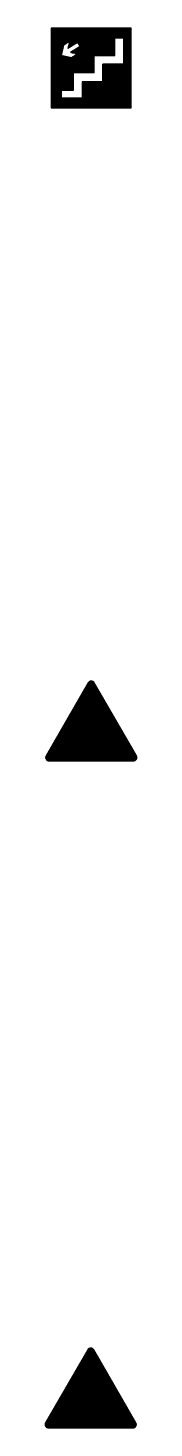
# Model space of a CAD drawing. Header units: millimetres. Extents: x -3 to 2253, y -3 to 1300.
# Drawn here: x -1.9 to 11.9, y 800.9 to 1011 of the extents above; entities that cross this region are included whole.
import ezdxf

# ---------------------------------------------------------------- set-up
doc = ezdxf.new("R2010")
doc.units = ezdxf.units.MM
for name, color, linetype in [('GEEL', 2, 'Continuous'), ('GROEN', 3, 'Continuous'), ('VEILIG', 7, 'Continuous')]:
    doc.layers.add(name, color=color, linetype=linetype)

# ---------------------------------------------------------------- blocks, each defined once
blk = doc.blocks.new('*X517')
at = {"color": 0}
for p, q in [((-1.24, 6.39), (1.1, 6.39)), ((-1.19, 6.48), (1.05, 6.48)), ((-1.14, 6.57), (1, 6.57)), ((-1.09, 6.66), (0.95, 6.66)), ((-1.03, 6.75), (0.89, 6.75)), ((-0.98, 6.84), (0.84, 6.84)), ((-0.93, 6.93), (0.79, 6.93)), ((-0.88, 7.02), (0.74, 7.02)), ((-0.83, 7.11), (0.69, 7.11)), ((-0.77, 7.2), (0.63, 7.2)), ((-0.72, 7.29), (0.58, 7.29)), ((-0.67, 7.38), (0.53, 7.38)), ((-0.62, 7.47), (0.48, 7.47)), ((-0.57, 7.56), (0.43, 7.56)), ((-0.51, 7.65), (0.37, 7.65)), ((-0.44, 7.74), (0.3, 7.74)), ((-0.33, 7.83), (0.19, 7.83)), ((-2.49, 4.23), (-0.98, 4.23)), ((-2.44, 4.32), (-0.93, 4.32)), ((-2.39, 4.41), (-0.88, 4.41)), ((-2.33, 4.5), (-0.83, 4.5)), ((-2.28, 4.59), (-0.78, 4.59)), ((-2.23, 4.68), (-0.72, 4.68)), ((-2.18, 4.77), (-0.67, 4.77)), ((-2.13, 4.86), (-0.62, 4.86)), ((-2.07, 4.95), (-0.57, 4.95)), ((-2.02, 5.04), (-0.52, 5.04)), ((-1.97, 5.13), (-0.46, 5.13)), ((-1.92, 5.22), (-0.41, 5.22)), ((-1.87, 5.31), (-0.36, 5.31)), ((-1.81, 5.4), (-0.31, 5.4)), ((-1.76, 5.49), (-0.26, 5.49)), ((-1.71, 5.58), (-0.2, 5.58)), ((-1.66, 5.67), (-0.15, 5.67)), ((-1.61, 5.76), (-0.1, 5.76)), ((-1.55, 5.85), (1.41, 5.85)), ((-1.5, 5.94), (1.36, 5.94)), ((-1.45, 6.03), (1.31, 6.03)), ((-1.4, 6.12), (1.26, 6.12)), ((-1.35, 6.21), (1.21, 6.21)), ((-1.29, 6.3), (1.15, 6.3)), ((-0.04, 5.76), (1.47, 5.76)), ((0.01, 5.67), (1.52, 5.67)), ((0.06, 5.58), (1.57, 5.58)), ((0.12, 5.49), (1.62, 5.49)), ((0.17, 5.4), (1.67, 5.4)), ((0.22, 5.31), (1.73, 5.31)), ((0.27, 5.22), (1.78, 5.22)), ((0.32, 5.13), (1.83, 5.13)), ((0.38, 5.04), (1.88, 5.04)), ((0.43, 4.95), (1.93, 4.95)), ((0.48, 4.86), (1.99, 4.86)), ((0.53, 4.77), (2.04, 4.77)), ((0.58, 4.68), (2.09, 4.68)), ((0.64, 4.59), (2.14, 4.59)), ((0.69, 4.5), (2.19, 4.5)), ((0.74, 4.41), (2.25, 4.41)), ((0.79, 4.32), (2.3, 4.32)), ((0.84, 4.23), (2.35, 4.23)), ((-3.68, 2.16), (-2.18, 2.16)), ((-3.63, 2.25), (-2.13, 2.25)), ((-3.58, 2.34), (-2.07, 2.34)), ((-3.53, 2.43), (-2.02, 2.43)), ((-3.48, 2.52), (-1.97, 2.52)), ((-3.42, 2.61), (-1.92, 2.61)), ((-3.37, 2.7), (-1.87, 2.7)), ((-3.32, 2.79), (-1.81, 2.79)), ((-3.27, 2.88), (-1.76, 2.88)), ((-3.22, 2.97), (-1.71, 2.97)), ((-3.16, 3.06), (-1.66, 3.06)), ((-3.11, 3.15), (-1.61, 3.15)), ((-3.06, 3.24), (-1.55, 3.24)), ((-3.01, 3.33), (-1.5, 3.33)), ((-2.96, 3.42), (-1.45, 3.42)), ((-2.91, 3.51), (-1.4, 3.51)), ((-2.85, 3.6), (-1.35, 3.6)), ((-2.8, 3.69), (-1.3, 3.69)), ((-2.75, 3.78), (-1.24, 3.78)), ((-2.7, 3.87), (-1.19, 3.87)), ((-2.65, 3.96), (-1.14, 3.96)), ((-2.59, 4.05), (-1.09, 4.05)), ((-2.54, 4.14), (-1.04, 4.14)), ((-1.5, 2.16), (-0.9, 2.16)), ((-1.41, 2.25), (-0.99, 2.25)), ((-1.32, 2.34), (-1.08, 2.34)), ((-1.23, 2.43), (-1.17, 2.43)), ((0.84, 2.16), (1.43, 2.16)), ((0.89, 4.14), (2.4, 4.14)), ((0.93, 2.25), (1.34, 2.25)), ((0.95, 4.05), (2.45, 4.05)), ((1, 3.96), (2.5, 3.96)), ((1.02, 2.34), (1.25, 2.34)), ((1.05, 3.87), (2.56, 3.87)), ((1.1, 3.78), (2.61, 3.78)), ((1.11, 2.43), (1.16, 2.43)), ((1.15, 3.69), (2.66, 3.69)), ((1.21, 3.6), (2.71, 3.6)), ((1.26, 3.51), (2.76, 3.51)), ((1.31, 3.42), (2.82, 3.42)), ((1.36, 3.33), (2.87, 3.33)), ((1.41, 3.24), (2.92, 3.24)), ((1.47, 3.15), (2.97, 3.15)), ((1.52, 3.06), (3.02, 3.06)), ((1.57, 2.97), (3.08, 2.97)), ((1.62, 2.88), (3.13, 2.88)), ((1.67, 2.79), (3.18, 2.79)), ((1.73, 2.7), (3.23, 2.7)), ((1.78, 2.61), (3.28, 2.61)), ((1.83, 2.52), (3.34, 2.52)), ((1.88, 2.43), (3.39, 2.43)), ((1.93, 2.34), (3.44, 2.34)), ((1.99, 2.25), (3.49, 2.25)), ((2.04, 2.16), (3.54, 2.16)), ((-4.93, 0), (-3.43, 0)), ((-4.88, 0.09), (-3.37, 0.09)), ((-4.83, 0.18), (-3.32, 0.18)), ((-4.78, 0.27), (-3.27, 0.27)), ((-4.72, 0.36), (-3.22, 0.36)), ((-4.67, 0.45), (-3.17, 0.45)), ((-4.62, 0.54), (-3.11, 0.54)), ((-4.57, 0.63), (-3.06, 0.63)), ((-4.52, 0.72), (-3.01, 0.72)), ((-4.46, 0.81), (-2.96, 0.81)), ((-4.41, 0.9), (-2.91, 0.9)), ((-4.36, 0.99), (-2.85, 0.99)), ((-4.31, 1.08), (-2.8, 1.08)), ((-4.26, 1.17), (-2.75, 1.17)), ((-4.2, 1.26), (-2.7, 1.26)), ((-4.15, 1.35), (-2.65, 1.35)), ((-4.1, 1.44), (-2.59, 1.44)), ((-4.05, 1.53), (-2.54, 1.53)), ((-4, 1.62), (-2.49, 1.62)), ((-3.94, 1.71), (-2.44, 1.71)), ((-3.89, 1.8), (-2.39, 1.8)), ((-3.84, 1.89), (-2.33, 1.89)), ((-3.79, 1.98), (-2.28, 1.98)), ((-3.74, 2.07), (-2.23, 2.07)), ((-2.46, 1.17), (2.39, 1.17)), ((-2.4, 1.26), (2.33, 1.26)), ((-2.37, 1.08), (2.3, 1.08)), ((-2.31, 1.35), (-0.09, 1.35)), ((-2.28, 0.99), (2.21, 0.99)), ((-2.22, 1.44), (-0.18, 1.44)), ((-2.19, 0.9), (2.12, 0.9)), ((-2.13, 1.53), (-0.27, 1.53)), ((-2.1, 0.81), (2.03, 0.81)), ((-2.04, 1.62), (-0.36, 1.62)), ((-2.01, 0.72), (1.94, 0.72)), ((-1.95, 1.71), (-0.45, 1.71)), ((-1.92, 0.63), (1.85, 0.63)), ((-1.86, 1.8), (-0.54, 1.8)), ((-1.83, 0.54), (1.76, 0.54)), ((-1.77, 1.89), (-0.63, 1.89)), ((-1.74, 0.45), (1.67, 0.45)), ((-1.68, 1.98), (-0.72, 1.98)), ((-1.65, 0.36), (1.58, 0.36)), ((-1.59, 2.07), (-0.81, 2.07)), ((-1.56, 0.27), (1.49, 0.27)), ((-1.47, 0.18), (1.4, 0.18)), ((-1.38, 0.09), (1.31, 0.09)), ((-1.32, 0), (1.26, 0)), ((0.03, 1.35), (2.24, 1.35)), ((0.12, 1.44), (2.15, 1.44)), ((0.21, 1.53), (2.06, 1.53)), ((0.3, 1.62), (1.97, 1.62)), ((0.39, 1.71), (1.88, 1.71)), ((0.48, 1.8), (1.79, 1.8)), ((0.57, 1.89), (1.7, 1.89)), ((0.66, 1.98), (1.61, 1.98)), ((0.75, 2.07), (1.52, 2.07)), ((2.09, 2.07), (3.6, 2.07)), ((2.14, 1.98), (3.65, 1.98)), ((2.19, 1.89), (3.7, 1.89)), ((2.25, 1.8), (3.75, 1.8)), ((2.3, 1.71), (3.8, 1.71)), ((2.35, 1.62), (3.86, 1.62)), ((2.4, 1.53), (3.91, 1.53)), ((2.45, 1.44), (3.96, 1.44)), ((2.51, 1.35), (4.01, 1.35)), ((2.56, 1.26), (4.06, 1.26)), ((2.61, 1.17), (4.12, 1.17)), ((2.66, 1.08), (4.17, 1.08)), ((2.71, 0.99), (4.22, 0.99)), ((2.77, 0.9), (4.27, 0.9)), ((2.82, 0.81), (4.32, 0.81)), ((2.87, 0.72), (4.38, 0.72)), ((2.92, 0.63), (4.43, 0.63)), ((2.97, 0.54), (4.48, 0.54)), ((3.03, 0.45), (4.53, 0.45)), ((3.08, 0.36), (4.58, 0.36)), ((3.13, 0.27), (4.64, 0.27)), ((3.18, 0.18), (4.69, 0.18)), ((3.23, 0.09), (4.74, 0.09)), ((3.29, 0), (4.79, 0)), ((-6.13, -2.07), (-4.62, -2.07)), ((-6.07, -1.98), (-4.57, -1.98)), ((-6.02, -1.89), (-4.52, -1.89)), ((-5.97, -1.8), (-4.46, -1.8)), ((-5.92, -1.71), (-4.41, -1.71)), ((-5.87, -1.62), (-4.36, -1.62)), ((-5.82, -1.53), (-4.31, -1.53)), ((-5.76, -1.44), (-4.26, -1.44)), ((-5.71, -1.35), (-4.2, -1.35)), ((-5.66, -1.26), (-4.15, -1.26)), ((-5.61, -1.17), (-4.1, -1.17)), ((-5.56, -1.08), (-4.05, -1.08)), ((-5.5, -0.99), (-4, -0.99)), ((-5.45, -0.9), (-3.95, -0.9)), ((-5.4, -0.81), (-3.89, -0.81)), ((-5.35, -0.72), (-3.84, -0.72)), ((-5.3, -0.63), (-3.79, -0.63)), ((-5.24, -0.54), (-3.74, -0.54)), ((-5.19, -0.45), (-3.69, -0.45)), ((-5.14, -0.36), (-3.63, -0.36)), ((-5.09, -0.27), (-3.58, -0.27)), ((-5.04, -0.18), (-3.53, -0.18)), ((-4.98, -0.09), (-3.48, -0.09)), ((-2.45, -1.17), (2.39, -1.17)), ((-2.4, -1.08), (2.34, -1.08)), ((-2.36, -1.26), (-0.04, -1.26)), ((-2.31, -0.99), (2.25, -0.99)), ((-2.27, -1.35), (-0.13, -1.35)), ((-2.22, -0.9), (2.16, -0.9)), ((-2.18, -1.44), (-0.22, -1.44)), ((-2.13, -0.81), (2.07, -0.81)), ((-2.09, -1.53), (-0.31, -1.53)), ((-2.04, -0.72), (1.98, -0.72)), ((-2, -1.62), (-0.4, -1.62)), ((-1.95, -0.63), (1.89, -0.63)), ((-1.91, -1.71), (-0.49, -1.71)), ((-1.86, -0.54), (1.8, -0.54)), ((-1.82, -1.8), (-0.58, -1.8)), ((-1.77, -0.45), (1.71, -0.45)), ((-1.73, -1.89), (-0.67, -1.89)), ((-1.68, -0.36), (1.62, -0.36)), ((-1.64, -1.98), (-0.76, -1.98)), ((-1.59, -0.27), (1.53, -0.27)), ((-1.55, -2.07), (-0.85, -2.07)), ((-1.5, -0.18), (1.44, -0.18)), ((-1.41, -0.09), (1.35, -0.09)), ((-0.03, -1.26), (2.3, -1.26)), ((0.06, -1.35), (2.21, -1.35)), ((0.15, -1.44), (2.12, -1.44)), ((0.24, -1.53), (2.03, -1.53)), ((0.33, -1.62), (1.94, -1.62)), ((0.42, -1.71), (1.85, -1.71)), ((0.51, -1.8), (1.76, -1.8)), ((0.6, -1.89), (1.67, -1.89)), ((0.69, -1.98), (1.58, -1.98)), ((0.78, -2.07), (1.49, -2.07)), ((3.34, -0.09), (4.84, -0.09)), ((3.39, -0.18), (4.9, -0.18)), ((3.44, -0.27), (4.95, -0.27)), ((3.49, -0.36), (5, -0.36)), ((3.54, -0.45), (5.05, -0.45)), ((3.6, -0.54), (5.1, -0.54)), ((3.65, -0.63), (5.15, -0.63)), ((3.7, -0.72), (5.21, -0.72)), ((3.75, -0.81), (5.26, -0.81)), ((3.8, -0.9), (5.31, -0.9)), ((3.86, -0.99), (5.36, -0.99)), ((3.91, -1.08), (5.41, -1.08)), ((3.96, -1.17), (5.47, -1.17)), ((4.01, -1.26), (5.52, -1.26)), ((4.06, -1.35), (5.57, -1.35)), ((4.12, -1.44), (5.62, -1.44)), ((4.17, -1.53), (5.67, -1.53)), ((4.22, -1.62), (5.73, -1.62)), ((4.27, -1.71), (5.78, -1.71)), ((4.32, -1.8), (5.83, -1.8)), ((4.38, -1.89), (5.88, -1.89)), ((4.43, -1.98), (5.93, -1.98)), ((4.48, -2.07), (5.99, -2.07)), ((-6.92, -3.6), (6.78, -3.6)), ((-6.91, -3.51), (6.77, -3.51)), ((-6.91, -3.69), (6.77, -3.69)), ((-6.89, -3.42), (6.75, -3.42)), ((-6.88, -3.78), (6.74, -3.78)), ((-6.85, -3.33), (6.71, -3.33)), ((-6.83, -3.87), (6.69, -3.87)), ((-6.8, -3.24), (6.66, -3.24)), ((-6.75, -3.15), (6.61, -3.15)), ((-6.75, -3.96), (6.61, -3.96)), ((-6.7, -3.06), (6.56, -3.06)), ((-6.65, -2.97), (6.51, -2.97)), ((-6.62, -4.05), (6.48, -4.05)), ((-6.59, -2.88), (6.45, -2.88)), ((-6.54, -2.79), (-5.04, -2.79)), ((-6.49, -2.7), (-4.98, -2.7)), ((-6.44, -2.61), (-4.93, -2.61)), ((-6.39, -2.52), (-4.88, -2.52)), ((-6.33, -2.43), (-4.83, -2.43)), ((-6.28, -2.34), (-4.78, -2.34)), ((-6.23, -2.25), (-4.72, -2.25)), ((-6.18, -2.16), (-4.67, -2.16)), ((-1.46, -2.16), (-0.94, -2.16)), ((-1.37, -2.25), (-1.03, -2.25)), ((-1.28, -2.34), (-1.12, -2.34)), ((0.87, -2.16), (1.4, -2.16)), ((0.96, -2.25), (1.31, -2.25)), ((1.05, -2.34), (1.22, -2.34)), ((4.53, -2.16), (6.04, -2.16)), ((4.58, -2.25), (6.09, -2.25)), ((4.64, -2.34), (6.14, -2.34)), ((4.69, -2.43), (6.19, -2.43)), ((4.74, -2.52), (6.25, -2.52)), ((4.79, -2.61), (6.3, -2.61)), ((4.84, -2.7), (6.35, -2.7)), ((4.9, -2.79), (6.4, -2.79))]:
    blk.add_line(p, q, dxfattribs=at)
blk = doc.blocks.new('*X516')
at = {"color": 0}
for p, q in [((47.04, 16.91), (48.68, 16.91)), ((47.15, 17.1), (48.57, 17.1)), ((47.26, 17.29), (48.46, 17.29)), ((47.37, 17.48), (48.35, 17.48)), ((47.47, 17.67), (48.24, 17.67)), ((47.58, 17.86), (48.13, 17.86)), ((47.69, 18.05), (48.02, 18.05)), ((47.8, 18.24), (47.91, 18.24)), ((45.83, 14.82), (46.57, 14.82)), ((45.94, 15.01), (49.77, 15.01)), ((46.05, 15.2), (49.66, 15.2)), ((46.16, 15.39), (49.55, 15.39)), ((46.27, 15.58), (49.44, 15.58)), ((46.38, 15.77), (49.33, 15.77)), ((46.49, 15.96), (49.22, 15.96)), ((46.6, 16.15), (49.12, 16.15)), ((46.71, 16.34), (49.01, 16.34)), ((46.82, 16.53), (48.9, 16.53)), ((46.88, 14.82), (48.91, 14.82)), ((46.93, 16.72), (48.79, 16.72)), ((49.22, 14.82), (49.88, 14.82)), ((44.62, 12.73), (46.43, 12.73)), ((44.73, 12.92), (46.24, 12.92)), ((44.84, 13.11), (46.05, 13.11)), ((44.95, 13.3), (45.86, 13.3)), ((45.06, 13.49), (45.67, 13.49)), ((45.17, 13.68), (45.48, 13.68)), ((45.28, 13.87), (45.62, 13.87)), ((45.39, 14.06), (45.81, 14.06)), ((45.5, 14.25), (46, 14.25)), ((45.61, 14.44), (46.19, 14.44)), ((45.72, 14.63), (46.38, 14.63)), ((47.07, 14.63), (48.72, 14.63)), ((47.26, 14.44), (48.53, 14.44)), ((47.45, 14.25), (48.34, 14.25)), ((47.64, 14.06), (48.15, 14.06)), ((47.83, 13.87), (47.96, 13.87)), ((49.36, 12.73), (51.09, 12.73)), ((49.41, 14.63), (49.99, 14.63)), ((49.55, 12.92), (50.98, 12.92)), ((49.6, 14.44), (50.1, 14.44)), ((49.74, 13.11), (50.87, 13.11)), ((49.79, 14.25), (50.21, 14.25)), ((49.93, 13.3), (50.76, 13.3)), ((49.98, 14.06), (50.32, 14.06)), ((50.12, 13.49), (50.65, 13.49)), ((50.17, 13.87), (50.43, 13.87)), ((50.31, 13.68), (50.54, 13.68)), ((43.42, 10.64), (46.18, 10.64)), ((43.53, 10.83), (45.99, 10.83)), ((43.64, 11.02), (45.8, 11.02)), ((43.75, 11.21), (45.61, 11.21)), ((43.85, 11.4), (45.49, 11.4)), ((43.96, 11.59), (45.68, 11.59)), ((44.07, 11.78), (45.87, 11.78)), ((44.18, 11.97), (46.06, 11.97)), ((44.29, 12.16), (46.25, 12.16)), ((44.4, 12.35), (46.44, 12.35)), ((44.51, 12.54), (46.62, 12.54)), ((47.27, 10.64), (48.52, 10.64)), ((47.46, 10.83), (48.33, 10.83)), ((47.65, 11.02), (48.14, 11.02)), ((47.84, 11.21), (47.95, 11.21)), ((49.17, 12.54), (51.2, 12.54)), ((49.35, 12.35), (51.31, 12.35)), ((49.54, 12.16), (51.42, 12.16)), ((49.6, 10.64), (52.3, 10.64)), ((49.73, 11.97), (51.53, 11.97)), ((49.79, 10.83), (52.19, 10.83)), ((49.92, 11.78), (51.64, 11.78)), ((49.98, 11.02), (52.08, 11.02)), ((50.11, 11.59), (51.75, 11.59)), ((50.17, 11.21), (51.97, 11.21)), ((50.3, 11.4), (51.86, 11.4)), ((42.98, 9.88), (52.74, 9.88)), ((43.09, 10.07), (52.63, 10.07)), ((43.2, 10.26), (46.56, 10.26)), ((43.31, 10.45), (46.37, 10.45)), ((46.89, 10.26), (48.9, 10.26)), ((47.08, 10.45), (48.71, 10.45)), ((49.22, 10.26), (52.52, 10.26)), ((49.41, 10.45), (52.41, 10.45))]:
    blk.add_line(p, q, dxfattribs=at)
blk = doc.blocks.new('2010')
at = {"layer": 'VEILIG'}
blk.add_lwpolyline([(6.71, -3.32), (0.38, 7.64, 0.57735), (-0.52, 7.64), (-6.85, -3.32, 0.57735), (-6.4, -4.1), (6.26, -4.1, 0.57735)], format="xyb", close=True, dxfattribs=at)
for points in [[(4.9, -2.8), (-0.07, 5.81), (-5.04, -2.8)], [(-1.3, 0.02), (-2.47, -1.15), (-1.2, -2.42), (-0.03, -1.26), (1.14, -2.42), (2.41, -1.15), (1.24, 0.02), (2.41, 1.18), (1.14, 2.46), (-0.03, 1.29), (-1.2, 2.46), (-2.47, 1.18)]]:
    blk.add_lwpolyline(points, close=True, dxfattribs=at)
at = {"layer": 'GEEL'}
blk.add_blockref('*X516', (-47.93, -12.52), dxfattribs=at)
at = {"layer": 'VEILIG'}
blk.add_blockref('*X517', (0, 0), dxfattribs=at)
blk = doc.blocks.new('*X581')
at = {"color": 0}
for p, q in [((69.94, 35.81), (70.06, 35.81)), ((68.75, 33.75), (69.75, 33.75)), ((68.86, 33.94), (71.14, 33.94)), ((68.97, 34.12), (71.03, 34.12)), ((69.08, 34.31), (70.92, 34.31)), ((69.18, 34.5), (70.82, 34.5)), ((69.29, 34.69), (70.71, 34.69)), ((69.4, 34.88), (70.6, 34.88)), ((69.51, 35.06), (70.49, 35.06)), ((69.62, 35.25), (70.38, 35.25)), ((69.73, 35.44), (70.27, 35.44)), ((69.83, 35.62), (70.17, 35.62)), ((70.25, 33.75), (71.25, 33.75)), ((67.56, 31.69), (69.75, 31.69)), ((67.67, 31.88), (69.75, 31.88)), ((67.78, 32.06), (69.75, 32.06)), ((67.89, 32.25), (69.75, 32.25)), ((67.99, 32.44), (69.75, 32.44)), ((68.1, 32.62), (69.75, 32.62)), ((68.21, 32.81), (69.75, 32.81)), ((68.32, 33), (69.75, 33)), ((68.43, 33.19), (69.75, 33.19)), ((68.53, 33.38), (69.75, 33.38)), ((68.64, 33.56), (69.75, 33.56)), ((70.25, 33.56), (71.36, 33.56)), ((70.25, 33.38), (71.47, 33.38)), ((70.25, 33.19), (71.57, 33.19)), ((70.25, 33), (71.68, 33)), ((70.25, 32.81), (71.79, 32.81)), ((70.25, 32.62), (71.9, 32.62)), ((70.25, 32.44), (72.01, 32.44)), ((70.25, 32.25), (72.11, 32.25)), ((70.25, 32.06), (72.22, 32.06)), ((70.25, 31.88), (72.33, 31.88)), ((70.25, 31.69), (72.44, 31.69)), ((66.26, 29.44), (68.28, 29.44)), ((66.37, 29.62), (73.63, 29.62)), ((66.48, 29.81), (73.52, 29.81)), ((66.59, 30), (68, 30)), ((66.69, 30.19), (67.91, 30.19)), ((66.8, 30.38), (67.81, 30.38)), ((66.91, 30.56), (69.75, 30.56)), ((67.02, 30.75), (69.75, 30.75)), ((67.13, 30.94), (69.75, 30.94)), ((67.24, 31.12), (69.75, 31.12)), ((67.34, 31.31), (69.75, 31.31)), ((67.45, 31.5), (69.75, 31.5)), ((70.25, 31.5), (72.55, 31.5)), ((70.25, 31.31), (72.66, 31.31)), ((70.25, 31.12), (72.76, 31.12)), ((70.25, 30.94), (72.87, 30.94)), ((70.25, 30.75), (72.98, 30.75)), ((70.25, 30.56), (73.09, 30.56)), ((71.72, 29.44), (73.74, 29.44)), ((72, 30), (73.41, 30)), ((72.09, 30.19), (73.31, 30.19)), ((72.19, 30.38), (73.2, 30.38)), ((65.07, 27.38), (74.93, 27.38)), ((65.18, 27.56), (74.82, 27.56)), ((65.29, 27.75), (74.71, 27.75)), ((65.4, 27.94), (74.6, 27.94)), ((65.5, 28.12), (68.94, 28.12)), ((65.61, 28.31), (68.84, 28.31)), ((65.72, 28.5), (68.75, 28.5)), ((65.83, 28.69), (74.17, 28.69)), ((65.94, 28.88), (74.06, 28.88)), ((66.04, 29.06), (68.47, 29.06)), ((66.15, 29.25), (68.38, 29.25)), ((71.06, 28.12), (74.5, 28.12)), ((71.16, 28.31), (74.39, 28.31)), ((71.25, 28.5), (74.28, 28.5)), ((71.53, 29.06), (73.96, 29.06)), ((71.62, 29.25), (73.85, 29.25))]:
    blk.add_line(p, q, dxfattribs=at)
blk = doc.blocks.new('*X580')
at = {"color": 0}
for p, q in [((67.7575, 30.485), (72.2425, 30.485)), ((67.8044, 30.3912), (72.1956, 30.3912)), ((67.8513, 30.2974), (72.1487, 30.2974)), ((67.8982, 30.2036), (72.1018, 30.2036)), ((67.9451, 30.1098), (72.0549, 30.1098)), ((67.992, 30.016), (72.008, 30.016)), ((68.2734, 29.4532), (71.7266, 29.4532)), ((68.3203, 29.3594), (71.6797, 29.3594)), ((68.3672, 29.2656), (71.6328, 29.2656)), ((68.4141, 29.1718), (71.5859, 29.1718)), ((68.461, 29.078), (71.539, 29.078)), ((68.7893, 28.4214), (71.2107, 28.4214)), ((68.8362, 28.3276), (71.1638, 28.3276)), ((68.8831, 28.2338), (71.1169, 28.2338)), ((68.93, 28.14), (71.07, 28.14)), ((68.9769, 28.0462), (71.0231, 28.0462))]:
    blk.add_line(p, q, dxfattribs=at)
blk = doc.blocks.new('*X579')
at = {"color": 0}
for p, q in [((69.75, 33.6742), (70.25, 33.6742)), ((69.75, 33.5804), (70.25, 33.5804)), ((69.75, 33.4866), (70.25, 33.4866)), ((69.75, 33.3928), (70.25, 33.3928)), ((69.75, 33.299), (70.25, 33.299)), ((69.75, 33.2052), (70.25, 33.2052)), ((69.75, 33.1114), (70.25, 33.1114)), ((69.75, 33.0176), (70.25, 33.0176)), ((69.75, 32.9238), (70.25, 32.9238)), ((69.75, 32.83), (70.25, 32.83)), ((69.75, 32.7362), (70.25, 32.7362)), ((69.75, 32.6424), (70.25, 32.6424)), ((69.75, 32.5486), (70.25, 32.5486)), ((69.75, 32.4548), (70.25, 32.4548)), ((69.75, 32.361), (70.25, 32.361)), ((69.75, 32.2672), (70.25, 32.2672)), ((69.75, 32.1734), (70.25, 32.1734)), ((69.75, 32.0796), (70.25, 32.0796)), ((69.75, 31.9858), (70.25, 31.9858)), ((69.75, 31.892), (70.25, 31.892)), ((69.75, 31.7982), (70.25, 31.7982)), ((69.75, 31.7044), (70.25, 31.7044)), ((69.75, 31.6106), (70.25, 31.6106)), ((69.75, 31.5168), (70.25, 31.5168)), ((69.75, 31.423), (70.25, 31.423)), ((69.75, 31.3292), (70.25, 31.3292)), ((69.75, 31.2354), (70.25, 31.2354)), ((69.75, 31.1416), (70.25, 31.1416)), ((69.75, 31.0478), (70.25, 31.0478)), ((69.75, 30.954), (70.25, 30.954)), ((69.75, 30.8602), (70.25, 30.8602)), ((69.75, 30.7664), (70.25, 30.7664)), ((69.75, 30.6726), (70.25, 30.6726)), ((69.75, 30.5788), (70.25, 30.5788))]:
    blk.add_line(p, q, dxfattribs=at)
blk = doc.blocks.new('*X578')
at = {"color": 0}
for p, q in [((69.69, 37.9), (70.31, 37.9)), ((69.89, 37.99), (70.11, 37.99)), ((68.39, 35.74), (69.9, 35.74)), ((68.45, 35.83), (69.95, 35.83)), ((68.5, 35.93), (71.5, 35.93)), ((68.56, 36.02), (71.44, 36.02)), ((68.61, 36.11), (71.39, 36.11)), ((68.66, 36.21), (71.34, 36.21)), ((68.72, 36.3), (71.28, 36.3)), ((68.77, 36.39), (71.23, 36.39)), ((68.83, 36.49), (71.17, 36.49)), ((68.88, 36.58), (71.12, 36.58)), ((68.93, 36.68), (71.07, 36.68)), ((68.99, 36.77), (71.01, 36.77)), ((69.04, 36.86), (70.96, 36.86)), ((69.1, 36.96), (70.9, 36.96)), ((69.15, 37.05), (70.85, 37.05)), ((69.21, 37.14), (70.79, 37.14)), ((69.26, 37.24), (70.74, 37.24)), ((69.31, 37.33), (70.69, 37.33)), ((69.37, 37.43), (70.63, 37.43)), ((69.42, 37.52), (70.58, 37.52)), ((69.48, 37.61), (70.52, 37.61)), ((69.53, 37.71), (70.47, 37.71)), ((69.59, 37.8), (70.41, 37.8)), ((70.05, 35.83), (71.55, 35.83)), ((70.1, 35.74), (71.61, 35.74)), ((67.2, 33.67), (68.71, 33.67)), ((67.26, 33.77), (68.76, 33.77)), ((67.31, 33.86), (68.82, 33.86)), ((67.36, 33.96), (68.87, 33.96)), ((67.42, 34.05), (68.92, 34.05)), ((67.47, 34.14), (68.98, 34.14)), ((67.53, 34.24), (69.03, 34.24)), ((67.58, 34.33), (69.09, 34.33)), ((67.63, 34.42), (69.14, 34.42)), ((67.69, 34.52), (69.19, 34.52)), ((67.74, 34.61), (69.25, 34.61)), ((67.8, 34.71), (69.3, 34.71)), ((67.85, 34.8), (69.36, 34.8)), ((67.91, 34.89), (69.41, 34.89)), ((67.96, 34.99), (69.47, 34.99)), ((68.01, 35.08), (69.52, 35.08)), ((68.07, 35.17), (69.57, 35.17)), ((68.12, 35.27), (69.63, 35.27)), ((68.18, 35.36), (69.68, 35.36)), ((68.23, 35.46), (69.74, 35.46)), ((68.28, 35.55), (69.79, 35.55)), ((68.34, 35.64), (69.84, 35.64)), ((70.16, 35.64), (71.66, 35.64)), ((70.21, 35.55), (71.72, 35.55)), ((70.26, 35.46), (71.77, 35.46)), ((70.32, 35.36), (71.82, 35.36)), ((70.37, 35.27), (71.88, 35.27)), ((70.43, 35.17), (71.93, 35.17)), ((70.48, 35.08), (71.99, 35.08)), ((70.53, 34.99), (72.04, 34.99)), ((70.59, 34.89), (72.09, 34.89)), ((70.64, 34.8), (72.15, 34.8)), ((70.7, 34.71), (72.2, 34.71)), ((70.75, 34.61), (72.26, 34.61)), ((70.81, 34.52), (72.31, 34.52)), ((70.86, 34.42), (72.37, 34.42)), ((70.91, 34.33), (72.42, 34.33)), ((70.97, 34.24), (72.47, 34.24)), ((71.02, 34.14), (72.53, 34.14)), ((71.08, 34.05), (72.58, 34.05)), ((71.13, 33.96), (72.64, 33.96)), ((71.18, 33.86), (72.69, 33.86)), ((71.24, 33.77), (72.74, 33.77)), ((71.29, 33.67), (72.8, 33.67)), ((65.96, 31.52), (67.46, 31.52)), ((66.01, 31.61), (67.52, 31.61)), ((66.06, 31.7), (67.57, 31.7)), ((66.12, 31.8), (67.62, 31.8)), ((66.17, 31.89), (67.68, 31.89)), ((66.23, 31.99), (67.73, 31.99)), ((66.28, 32.08), (67.79, 32.08)), ((66.33, 32.17), (67.84, 32.17)), ((66.39, 32.27), (67.9, 32.27)), ((66.44, 32.36), (67.95, 32.36)), ((66.5, 32.45), (68, 32.45)), ((66.55, 32.55), (68.06, 32.55)), ((66.61, 32.64), (68.11, 32.64)), ((66.66, 32.74), (68.17, 32.74)), ((66.71, 32.83), (68.22, 32.83)), ((66.77, 32.92), (68.27, 32.92)), ((66.82, 33.02), (68.33, 33.02)), ((66.88, 33.11), (68.38, 33.11)), ((66.93, 33.21), (68.44, 33.21)), ((66.98, 33.3), (68.49, 33.3)), ((67.04, 33.39), (68.54, 33.39)), ((67.09, 33.49), (68.6, 33.49)), ((67.15, 33.58), (68.65, 33.58)), ((71.35, 33.58), (72.85, 33.58)), ((71.4, 33.49), (72.91, 33.49)), ((71.46, 33.39), (72.96, 33.39)), ((71.51, 33.3), (73.02, 33.3)), ((71.56, 33.21), (73.07, 33.21)), ((71.62, 33.11), (73.12, 33.11)), ((71.67, 33.02), (73.18, 33.02)), ((71.73, 32.92), (73.23, 32.92)), ((71.78, 32.83), (73.29, 32.83)), ((71.83, 32.74), (73.34, 32.74)), ((71.89, 32.64), (73.39, 32.64)), ((71.94, 32.55), (73.45, 32.55)), ((72, 32.45), (73.5, 32.45)), ((72.05, 32.36), (73.56, 32.36)), ((72.1, 32.27), (73.61, 32.27)), ((72.16, 32.17), (73.67, 32.17)), ((72.21, 32.08), (73.72, 32.08)), ((72.27, 31.99), (73.77, 31.99)), ((72.32, 31.89), (73.83, 31.89)), ((72.38, 31.8), (73.88, 31.8)), ((72.43, 31.7), (73.94, 31.7)), ((72.48, 31.61), (73.99, 31.61)), ((72.54, 31.52), (74.04, 31.52)), ((64.76, 29.45), (66.27, 29.45)), ((64.82, 29.55), (66.32, 29.55)), ((64.87, 29.64), (66.38, 29.64)), ((64.93, 29.73), (66.43, 29.73)), ((64.98, 29.83), (66.49, 29.83)), ((65.04, 29.92), (66.54, 29.92)), ((65.09, 30.02), (66.6, 30.02)), ((65.14, 30.11), (66.65, 30.11)), ((65.2, 30.2), (66.7, 30.2)), ((65.25, 30.3), (66.76, 30.3)), ((65.31, 30.39), (66.81, 30.39)), ((65.36, 30.48), (66.87, 30.48)), ((65.41, 30.58), (66.92, 30.58)), ((65.47, 30.67), (66.97, 30.67)), ((65.52, 30.77), (67.03, 30.77)), ((65.58, 30.86), (67.08, 30.86)), ((65.63, 30.95), (67.14, 30.95)), ((65.68, 31.05), (67.19, 31.05)), ((65.74, 31.14), (67.25, 31.14)), ((65.79, 31.24), (67.3, 31.24)), ((65.85, 31.33), (67.35, 31.33)), ((65.9, 31.42), (67.41, 31.42)), ((72.59, 31.42), (74.1, 31.42)), ((72.65, 31.33), (74.15, 31.33)), ((72.7, 31.24), (74.21, 31.24)), ((72.75, 31.14), (74.26, 31.14)), ((72.81, 31.05), (74.32, 31.05)), ((72.86, 30.95), (74.37, 30.95)), ((72.92, 30.86), (74.42, 30.86)), ((72.97, 30.77), (74.48, 30.77)), ((73.03, 30.67), (74.53, 30.67)), ((73.08, 30.58), (74.59, 30.58)), ((73.13, 30.48), (74.64, 30.48)), ((73.19, 30.39), (74.69, 30.39)), ((73.24, 30.3), (74.75, 30.3)), ((73.3, 30.2), (74.8, 30.2)), ((73.35, 30.11), (74.86, 30.11)), ((73.4, 30.02), (74.91, 30.02)), ((73.46, 29.92), (74.96, 29.92)), ((73.51, 29.83), (75.02, 29.83)), ((73.57, 29.73), (75.07, 29.73)), ((73.62, 29.64), (75.13, 29.64)), ((73.68, 29.55), (75.18, 29.55)), ((73.73, 29.45), (75.24, 29.45)), ((63.57, 27.39), (65.08, 27.39)), ((63.63, 27.48), (65.13, 27.48)), ((63.68, 27.58), (65.19, 27.58)), ((63.74, 27.67), (65.24, 27.67)), ((63.79, 27.76), (65.3, 27.76)), ((63.84, 27.86), (65.35, 27.86)), ((63.9, 27.95), (65.4, 27.95)), ((63.95, 28.05), (65.46, 28.05)), ((64.01, 28.14), (65.51, 28.14)), ((64.06, 28.23), (65.57, 28.23)), ((64.11, 28.33), (65.62, 28.33)), ((64.17, 28.42), (65.67, 28.42)), ((64.22, 28.52), (65.73, 28.52)), ((64.28, 28.61), (65.78, 28.61)), ((64.33, 28.7), (65.84, 28.7)), ((64.39, 28.8), (65.89, 28.8)), ((64.44, 28.89), (65.95, 28.89)), ((64.49, 28.98), (66, 28.98)), ((64.55, 29.08), (66.05, 29.08)), ((64.6, 29.17), (66.11, 29.17)), ((64.66, 29.27), (66.16, 29.27)), ((64.71, 29.36), (66.22, 29.36)), ((73.78, 29.36), (75.29, 29.36)), ((73.84, 29.27), (75.34, 29.27)), ((73.89, 29.17), (75.4, 29.17)), ((73.95, 29.08), (75.45, 29.08)), ((74, 28.98), (75.51, 28.98)), ((74.05, 28.89), (75.56, 28.89)), ((74.11, 28.8), (75.61, 28.8)), ((74.16, 28.7), (75.67, 28.7)), ((74.22, 28.61), (75.72, 28.61)), ((74.27, 28.52), (75.78, 28.52)), ((74.33, 28.42), (75.83, 28.42)), ((74.38, 28.33), (75.89, 28.33)), ((74.43, 28.23), (75.94, 28.23)), ((74.49, 28.14), (75.99, 28.14)), ((74.54, 28.05), (76.05, 28.05)), ((74.6, 27.95), (76.1, 27.95)), ((74.65, 27.86), (76.16, 27.86)), ((74.7, 27.76), (76.21, 27.76)), ((74.76, 27.67), (76.26, 27.67)), ((74.81, 27.58), (76.32, 27.58)), ((74.87, 27.48), (76.37, 27.48)), ((74.92, 27.39), (76.43, 27.39)), ((63.15, 26.55), (76.85, 26.55)), ((63.16, 26.45), (76.84, 26.45)), ((63.17, 26.64), (76.83, 26.64)), ((63.18, 26.36), (76.82, 26.36)), ((63.2, 26.73), (76.8, 26.73)), ((63.22, 26.26), (76.78, 26.26)), ((63.25, 26.83), (76.75, 26.83)), ((63.29, 26.17), (76.71, 26.17)), ((63.3, 26.92), (76.7, 26.92)), ((63.36, 27.01), (76.64, 27.01)), ((63.4, 26.08), (76.6, 26.08)), ((63.41, 27.11), (76.59, 27.11)), ((63.46, 27.2), (76.54, 27.2)), ((63.52, 27.3), (76.48, 27.3))]:
    blk.add_line(p, q, dxfattribs=at)
blk = doc.blocks.new('PIC-112')
at = {"layer": 'VEILIG'}
for p, q in [((-0.25, 3.75), (0.25, 3.75)), ((-0.25, 0.5), (-0.25, 3.75)), ((0.25, 3.75), (0.25, 0.5)), ((-2.25, 0.5), (2.25, 0.5)), ((-2, 0), (-2.25, 0.5)), ((2, 0), (-2, 0)), ((2.25, 0.5), (2, 0)), ((-1.75, -0.5), (1.75, -0.5)), ((-1.5, -1), (-1.75, -0.5)), ((1.5, -1), (-1.5, -1)), ((-1.25, -1.5), (0, -1.5)), ((-1, -2), (-1.25, -1.5)), ((0, -2), (-1, -2)), ((0, -1.5), (1.25, -1.5)), ((1, -2), (0, -2)), ((1.25, -1.5), (1, -2)), ((1.75, -0.5), (1.5, -1))]:
    blk.add_line(p, q, dxfattribs=at)
at = {"layer": 'VEILIG', "color": 7}
blk.add_lwpolyline([(6.78, -3.22), (0.45, 7.74, 0.57735), (-0.45, 7.74), (-6.78, -3.22, 0.57735), (-6.33, -4), (6.33, -4, 0.57735)], format="xyb", close=True, dxfattribs=at)
blk.add_lwpolyline([(4.97, -2.7), (0, 5.91), (-4.97, -2.7)], close=True, dxfattribs=at)
at = {"layer": 'GEEL'}
blk.add_blockref('*X581', (-70, -30), dxfattribs=at)
at = {"layer": 'VEILIG'}
for name in ['*X578', '*X579', '*X580']:
    blk.add_blockref(name, (-70, -30), dxfattribs=at)
blk = doc.blocks.new('*X648')
at = {"color": 0}
for p, q in [((-6, 5.91), (6, 5.91)), ((-6, 5.82), (6, 5.82)), ((-6, 5.72), (6, 5.72)), ((-6, 5.63), (6, 5.63)), ((-6, 5.53), (6, 5.53)), ((-6, 5.44), (6, 5.44)), ((-6, 5.35), (6, 5.35)), ((-6, 5.25), (6, 5.25)), ((-6, 5.16), (6, 5.16)), ((-6, 5.07), (6, 5.07)), ((-6, 4.97), (6, 4.97)), ((-6, 4.88), (6, 4.88)), ((-6, 4.78), (6, 4.78)), ((-6, 4.69), (6, 4.69)), ((-6, 4.6), (6, 4.6)), ((-6, 4.5), (6, 4.5)), ((-6, 4.41), (3.56, 4.41)), ((-6, 4.31), (3.56, 4.31)), ((-6, 4.22), (3.56, 4.22)), ((4.88, 4.41), (6, 4.41)), ((4.88, 4.31), (6, 4.31)), ((4.88, 4.22), (6, 4.22)), ((-6, 4.13), (3.56, 4.13)), ((-6, 4.03), (3.56, 4.03)), ((-6, 3.94), (-3.31, 3.94)), ((-6, 3.85), (-3.46, 3.85)), ((-6, 3.75), (-3.61, 3.75)), ((-6, 3.66), (-3.76, 3.66)), ((-6, 3.56), (-3.91, 3.56)), ((-6, 3.47), (-4.06, 3.47)), ((-6, 3.38), (-4.17, 3.38)), ((-6, 3.28), (-4.19, 3.28)), ((-6, 3.19), (-4.21, 3.19)), ((-6, 3.1), (-4.23, 3.1)), ((-6, 3), (-4.25, 3)), ((-6, 2.91), (-4.28, 2.91)), ((-6, 2.81), (-4.3, 2.81)), ((-6, 2.72), (-4.32, 2.72)), ((-6, 2.63), (-4.34, 2.63)), ((-6, 2.53), (-4.36, 2.53)), ((-6, 2.44), (-4.38, 2.44)), ((-6, 2.35), (-4.41, 2.35)), ((-6, 2.25), (-4.43, 2.25)), ((-6, 2.16), (-4.45, 2.16)), ((-3.48, 3), (-3.39, 3)), ((-3.46, 3.1), (-3.24, 3.1)), ((-3.44, 3.19), (-3.09, 3.19)), ((-3.42, 3.28), (-2.94, 3.28)), ((-3.4, 3.38), (-2.79, 3.38)), ((-3.38, 3.47), (-2.64, 3.47)), ((-3.35, 3.56), (-2.49, 3.56)), ((-3.33, 3.66), (-2.34, 3.66)), ((-3.31, 3.75), (-2.19, 3.75)), ((-3.29, 3.85), (3.56, 3.85)), ((-3.27, 3.94), (3.56, 3.94)), ((-3.03, 2.35), (3.56, 2.35)), ((-2.89, 2.25), (3.56, 2.25)), ((-2.88, 2.44), (3.56, 2.44)), ((-2.73, 2.53), (3.56, 2.53)), ((-2.58, 2.63), (3.56, 2.63)), ((-2.48, 2.16), (3.56, 2.16)), ((-2.43, 2.72), (3.56, 2.72)), ((-2.28, 2.81), (3.56, 2.81)), ((-2.13, 2.91), (3.56, 2.91)), ((-2.02, 3.75), (3.56, 3.75)), ((-1.98, 3), (3.56, 3)), ((-1.96, 3.66), (3.56, 3.66)), ((-1.9, 3.56), (3.56, 3.56)), ((-1.84, 3.47), (3.56, 3.47)), ((-1.83, 3.1), (3.56, 3.1)), ((-1.78, 3.38), (3.56, 3.38)), ((-1.73, 3.28), (3.56, 3.28)), ((-1.68, 3.19), (3.56, 3.19)), ((4.88, 4.13), (6, 4.13)), ((4.88, 4.03), (6, 4.03)), ((4.88, 3.94), (6, 3.94)), ((4.88, 3.85), (6, 3.85)), ((4.88, 3.75), (6, 3.75)), ((4.88, 3.66), (6, 3.66)), ((4.88, 3.56), (6, 3.56)), ((4.88, 3.47), (6, 3.47)), ((4.88, 3.38), (6, 3.38)), ((4.88, 3.28), (6, 3.28)), ((4.88, 3.19), (6, 3.19)), ((4.88, 3.1), (6, 3.1)), ((4.88, 3), (6, 3)), ((4.88, 2.91), (6, 2.91)), ((4.88, 2.81), (6, 2.81)), ((4.88, 2.72), (6, 2.72)), ((4.88, 2.63), (6, 2.63)), ((4.88, 2.53), (6, 2.53)), ((4.88, 2.44), (6, 2.44)), ((4.88, 2.35), (6, 2.35)), ((4.88, 2.25), (6, 2.25)), ((4.88, 2.16), (6, 2.16)), ((-6, 2.06), (-4.47, 2.06)), ((-6, 1.97), (-4.49, 1.97)), ((-6, 1.88), (-4.51, 1.88)), ((-6, 1.78), (-4.19, 1.78)), ((-6, 1.69), (-3.79, 1.69)), ((-6, 1.59), (-3.38, 1.59)), ((-6, 1.5), (-2.97, 1.5)), ((-6, 1.41), (0.44, 1.41)), ((-6, 1.31), (0.44, 1.31)), ((-6, 1.22), (0.44, 1.22)), ((-6, 1.13), (0.44, 1.13)), ((-6, 1.03), (0.44, 1.03)), ((-6, 0.94), (0.44, 0.94)), ((-6, 0.84), (0.44, 0.84)), ((-6, 0.75), (0.44, 0.75)), ((-6, 0.66), (0.44, 0.66)), ((-6, 0.56), (0.44, 0.56)), ((-6, 0.47), (0.44, 0.47)), ((-6, 0.38), (0.44, 0.38)), ((-6, 0.28), (0.44, 0.28)), ((-6, 0.19), (0.44, 0.19)), ((-6, 0.09), (0.44, 0.09)), ((-6, 0), (0.44, 0)), ((-2.97, 1.5), (0.44, 1.5)), ((-2.82, 1.59), (0.44, 1.59)), ((-2.67, 1.69), (0.44, 1.69)), ((-2.52, 1.78), (0.44, 1.78)), ((-2.37, 1.88), (3.56, 1.88)), ((-2.22, 1.97), (3.56, 1.97)), ((-2.07, 2.06), (3.56, 2.06)), ((1.75, 0.47), (6, 0.47)), ((1.75, 0.38), (6, 0.38)), ((1.75, 0.28), (6, 0.28)), ((1.75, 0.19), (6, 0.19)), ((1.75, 0.09), (6, 0.09)), ((1.75, 0), (6, 0)), ((4.88, 2.06), (6, 2.06)), ((4.88, 1.97), (6, 1.97)), ((4.88, 1.88), (6, 1.88)), ((4.88, 1.78), (6, 1.78)), ((4.88, 1.69), (6, 1.69)), ((4.88, 1.59), (6, 1.59)), ((4.88, 1.5), (6, 1.5)), ((4.88, 1.41), (6, 1.41)), ((4.88, 1.31), (6, 1.31)), ((4.88, 1.22), (6, 1.22)), ((4.88, 1.13), (6, 1.13)), ((4.88, 1.03), (6, 1.03)), ((4.88, 0.94), (6, 0.94)), ((4.88, 0.84), (6, 0.84)), ((4.88, 0.75), (6, 0.75)), ((4.88, 0.66), (6, 0.66)), ((4.88, 0.56), (6, 0.56)), ((-6, -0.09), (0.44, -0.09)), ((-6, -0.19), (0.44, -0.19)), ((-6, -0.28), (0.44, -0.28)), ((-6, -0.38), (0.44, -0.38)), ((-6, -0.47), (0.44, -0.47)), ((-6, -0.56), (0.44, -0.56)), ((-6, -0.66), (0.44, -0.66)), ((-6, -0.75), (-2.69, -0.75)), ((-6, -0.84), (-2.69, -0.84)), ((-6, -0.94), (-2.69, -0.94)), ((-6, -1.03), (-2.69, -1.03)), ((-6, -1.13), (-2.69, -1.13)), ((-6, -1.22), (-2.69, -1.22)), ((-6, -1.31), (-2.69, -1.31)), ((-6, -1.41), (-2.69, -1.41)), ((-6, -1.5), (-2.69, -1.5)), ((-6, -1.59), (-2.69, -1.59)), ((-6, -1.69), (-2.69, -1.69)), ((-6, -1.78), (-2.69, -1.78)), ((-6, -1.88), (-2.69, -1.88)), ((-6, -1.97), (-2.69, -1.97)), ((-6, -2.06), (-2.69, -2.06)), ((-1.37, -2.06), (6, -2.06)), ((1.75, -0.09), (6, -0.09)), ((1.75, -0.19), (6, -0.19)), ((1.75, -0.28), (6, -0.28)), ((1.75, -0.38), (6, -0.38)), ((1.75, -0.47), (6, -0.47)), ((1.75, -0.56), (6, -0.56)), ((1.75, -0.66), (6, -0.66)), ((1.75, -0.75), (6, -0.75)), ((1.75, -0.84), (6, -0.84)), ((1.75, -0.94), (6, -0.94)), ((1.75, -1.03), (6, -1.03)), ((1.75, -1.13), (6, -1.13)), ((1.75, -1.22), (6, -1.22)), ((1.75, -1.31), (6, -1.31)), ((1.75, -1.41), (6, -1.41)), ((1.75, -1.5), (6, -1.5)), ((1.75, -1.59), (6, -1.59)), ((1.75, -1.69), (6, -1.69)), ((1.75, -1.78), (6, -1.78)), ((1.75, -1.88), (6, -1.88)), ((1.75, -1.97), (6, -1.97)), ((-6, -2.16), (-2.69, -2.16)), ((-6, -2.25), (-2.69, -2.25)), ((-6, -2.35), (-2.69, -2.35)), ((-6, -2.44), (-2.69, -2.44)), ((-6, -2.53), (-2.69, -2.53)), ((-6, -2.63), (-2.69, -2.63)), ((-6, -2.72), (-2.69, -2.72)), ((-6, -2.81), (-2.69, -2.81)), ((-6, -2.91), (-2.69, -2.91)), ((-6, -3), (-2.69, -3)), ((-6, -3.1), (-2.69, -3.1)), ((-6, -3.19), (-2.69, -3.19)), ((-6, -3.28), (-2.69, -3.28)), ((-6, -3.38), (-4.5, -3.38)), ((-6, -3.47), (-4.5, -3.47)), ((-6, -3.56), (-4.5, -3.56)), ((-6, -3.66), (-4.5, -3.66)), ((-6, -3.75), (-4.5, -3.75)), ((-6, -3.85), (-4.5, -3.85)), ((-6, -3.94), (-4.5, -3.94)), ((-6, -4.03), (-4.5, -4.03)), ((-6, -4.13), (-4.5, -4.13)), ((-1.37, -2.16), (6, -2.16)), ((-1.37, -2.25), (6, -2.25)), ((-1.37, -2.35), (6, -2.35)), ((-1.37, -2.44), (6, -2.44)), ((-1.37, -2.53), (6, -2.53)), ((-1.37, -2.63), (6, -2.63)), ((-1.37, -2.72), (6, -2.72)), ((-1.37, -2.81), (6, -2.81)), ((-1.37, -2.91), (6, -2.91)), ((-1.37, -3), (6, -3)), ((-1.37, -3.1), (6, -3.1)), ((-1.37, -3.19), (6, -3.19)), ((-1.37, -3.28), (6, -3.28)), ((-1.37, -3.38), (6, -3.38)), ((-1.37, -3.47), (6, -3.47)), ((-1.37, -3.56), (6, -3.56)), ((-1.37, -3.66), (6, -3.66)), ((-1.37, -3.75), (6, -3.75)), ((-1.37, -3.85), (6, -3.85)), ((-1.37, -3.94), (6, -3.94)), ((-1.37, -4.03), (6, -4.03)), ((-1.37, -4.13), (6, -4.13)), ((-6, -4.22), (-4.5, -4.22)), ((-6, -4.31), (-4.5, -4.31)), ((-6, -4.41), (-4.5, -4.41)), ((-6, -4.5), (6, -4.5)), ((-6, -4.6), (6, -4.6)), ((-6, -4.69), (6, -4.69)), ((-6, -4.78), (6, -4.78)), ((-6, -4.88), (6, -4.88)), ((-6, -4.97), (6, -4.97)), ((-6, -5.07), (6, -5.07)), ((-6, -5.16), (6, -5.16)), ((-6, -5.25), (6, -5.25)), ((-6, -5.35), (6, -5.35)), ((-6, -5.44), (6, -5.44)), ((-6, -5.53), (6, -5.53)), ((-6, -5.63), (6, -5.63)), ((-6, -5.72), (6, -5.72)), ((-6, -5.82), (6, -5.82)), ((-6, -5.91), (6, -5.91)), ((-1.37, -4.22), (6, -4.22)), ((-1.37, -4.31), (6, -4.31)), ((-1.37, -4.41), (6, -4.41))]:
    blk.add_line(p, q, dxfattribs=at)
blk = doc.blocks.new('PIC-85')
at = {"layer": 'VEILIG'}
for p, q in [((6, 6), (-6, 6)), ((-6, 6), (-6, -6)), ((4.88, 4.5), (3.56, 4.5)), ((3.56, 1.88), (3.56, 4.5)), ((4.88, 0.56), (4.88, 4.5)), ((6, -6), (6, 6)), ((-4.16, 3.41), (-4.52, 1.86)), ((-3.26, 3.97), (-4.16, 3.41)), ((-3.26, 3.97), (-3.5, 2.94)), ((-2.07, 3.83), (-3.5, 2.94)), ((-1.67, 3.2), (-3.1, 2.3)), ((-2.07, 2.06), (-3.1, 2.3)), ((-2.07, 3.83), (-1.67, 3.2)), ((-2.97, 1.5), (-4.52, 1.86)), ((-2.07, 2.06), (-2.97, 1.5)), ((3.56, 1.88), (0.44, 1.88)), ((0.44, -0.75), (0.44, 1.88)), ((4.88, 0.56), (1.75, 0.56)), ((1.75, -2.06), (1.75, 0.56)), ((0.44, -0.75), (-2.69, -0.75)), ((-2.69, -0.75), (-2.69, -3.38)), ((1.75, -2.06), (-1.37, -2.06)), ((-1.37, -2.06), (-1.37, -4.5)), ((-2.69, -3.38), (-4.5, -3.38)), ((-4.5, -3.38), (-4.5, -4.5)), ((-6, -6), (6, -6)), ((-4.5, -4.5), (-1.37, -4.5))]:
    blk.add_line(p, q, dxfattribs=at)
at = {"layer": 'GROEN'}
blk.add_blockref('*X648', (0, 0), dxfattribs=at)

msp = doc.modelspace()

# ---------------------------------------------------------------- block references
for name, p in [('PIC-85', (5, 1005)), ('PIC-112', (5, 905)), ('2010', (5, 805))]:
    msp.add_blockref(name, p)

doc.saveas('drawing.dxf')
